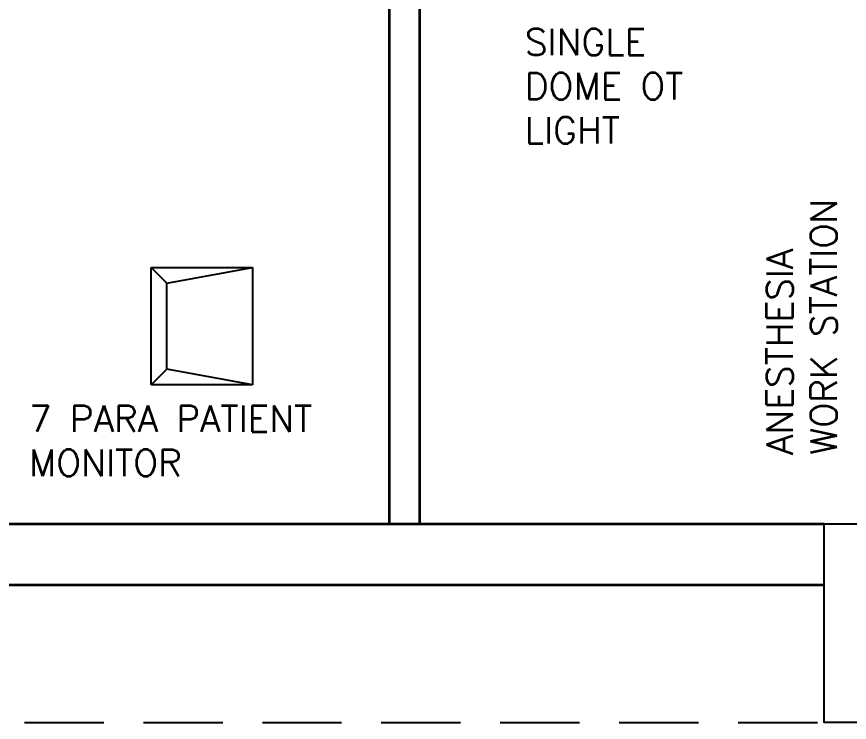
# Model space of a CAD drawing. Extents: x 3485972 to 3601240, y -673889 to -591207.
# Drawn here: x 3495386 to 3498536, y -612770 to -610102 of the extents above; entities that cross this region are included whole.
import ezdxf

# ---------------------------------------------------------------- set-up
doc = ezdxf.new("R2010")
doc.units = 0
doc.header["$LTSCALE"] = 6
doc.header["$MEASUREMENT"] = 0
doc.linetypes.add('HIDDEN', pattern=[0.375, 0.25, -0.125])
for name, color, linetype in [('Chajja', 7, 'CONTINUOUS'), ('COL', 5, 'CONTINUOUS'), ('equipment desc', 50, 'CONTINUOUS'), ('medical equipment', 4, 'CONTINUOUS')]:
    doc.layers.add(name, color=color, linetype=linetype)
doc.layers.add('WALL', color=8, linetype='CONTINUOUS', lineweight=35)
doc.styles.get("Standard").update_dxf_attribs({"font": 'SIMPLEX'})

msp = doc.modelspace()

# ---------------------------------------------------------------- linework, layer by layer
at = {"layer": 'Chajja', "linetype": 'HIDDEN', "ltscale": 200}
msp.add_line((3488215.7, -612770), (3510915.7, -612770), dxfattribs=at)
at = {"layer": 'COL'}
msp.add_lwpolyline([(3498440.7, -612020), (3499190.7, -612020), (3499190.7, -612770), (3498440.7, -612770)], close=True, dxfattribs=at)
at = {"layer": 'medical equipment'}
for p, q in [((3495895, -611050.7), (3495954.1, -611109.7)), ((3495895, -611493.6), (3495895, -611050.7)), ((3495895, -611050.7), (3496278.9, -611050.7)), ((3495954.1, -611109.7), (3496278.9, -611050.7)), ((3496278.9, -611050.7), (3496278.9, -611493.6)), ((3495954.1, -611434.5), (3495954.1, -611109.7)), ((3495954.1, -611434.5), (3495895, -611493.6)), ((3496278.9, -611493.6), (3495954.1, -611434.5)), ((3496278.9, -611493.6), (3495895, -611493.6))]:
    msp.add_line(p, q, dxfattribs=at)
at = {"layer": 'WALL', "linetype": 'ByBlock'}
for p, q in [((3496795.7, -609162.5), (3496795.7, -612020)), ((3496910.7, -609162.5), (3496910.7, -612020)), ((3493265.7, -612020), (3498440.7, -612020)), ((3493265.7, -612250), (3498440.7, -612250))]:
    msp.add_line(p, q, dxfattribs=at)

# ---------------------------------------------------------------- texts
at = {"layer": 'equipment desc', "linetype": 'ByBlock', "char_height": 100, "attachment_point": 1}
for s, width, insert in [('SINGLE DOME OT LIGHT', 956.813, (3497308.4, -610148)), ('7 PARA PATIENT MONITOR', 1291.151, (3495432.9, -611572.2))]:
    msp.add_mtext_dynamic_manual_height_columns(s, width=width, gutter_width=10, heights=[0], dxfattribs=dict(at, insert=insert))
at = {"layer": 'equipment desc', "linetype": 'ByBlock', "insert": (3498222.5, -611758.6), "char_height": 100, "attachment_point": 1, "rotation": 90}
msp.add_mtext_dynamic_manual_height_columns('ANESTHESIA WORK STATION', width=1149.715, gutter_width=10, heights=[0], dxfattribs=at)

doc.saveas('drawing.dxf')
